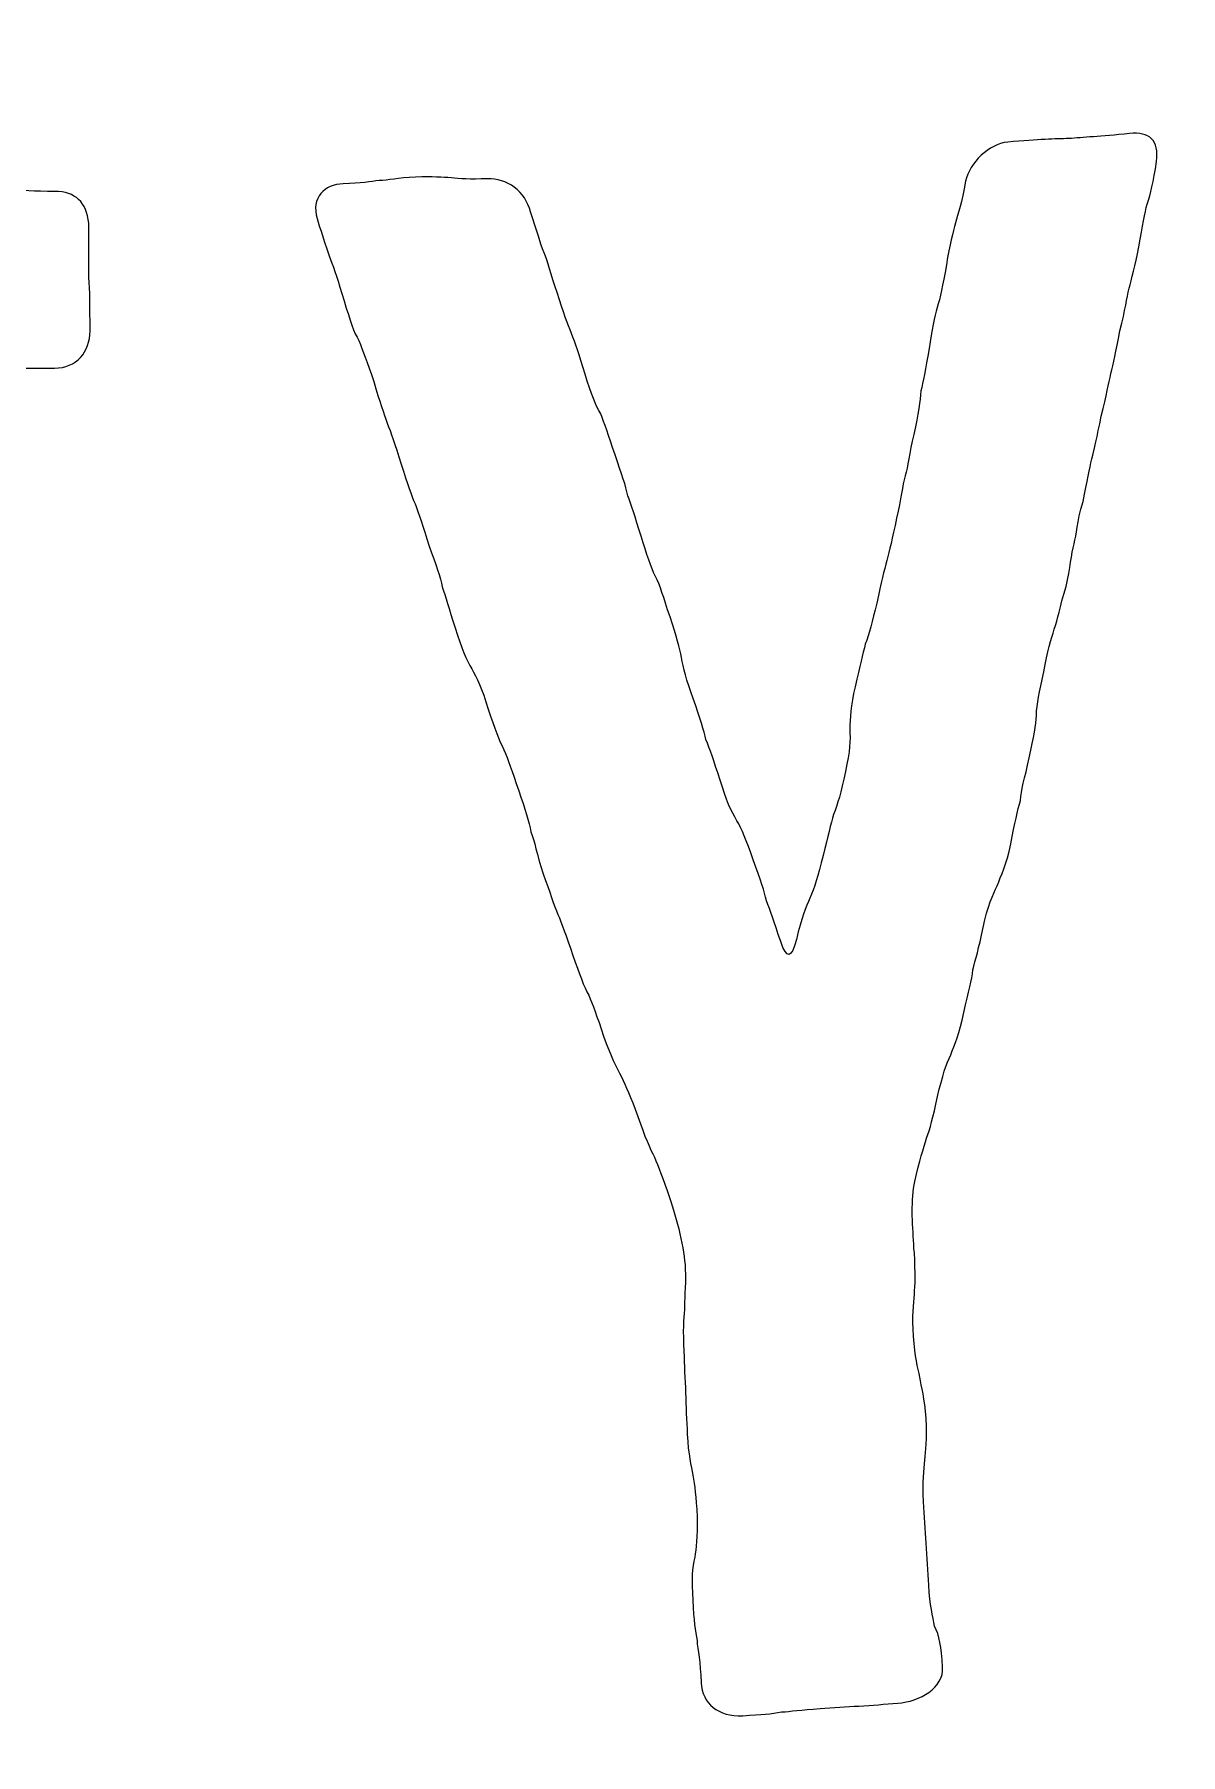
# Model space of a CAD drawing. Header units: inches. Extents: x 66 to 1014, y -940 to -139.
# Drawn here: x 764.7 to 813.6, y -654.5 to -581.1 of the extents above; entities that cross this region are included whole.
import ezdxf

# ---------------------------------------------------------------- set-up
doc = ezdxf.new("R2010")
doc.units = ezdxf.units.IN
doc.header["$MEASUREMENT"] = 0
doc.layers.add('Layer 1', color=7, linetype='Continuous')

# ---------------------------------------------------------------- blocks, each defined once
blk = doc.blocks.new('block 57')
at = {"layer": 'Layer 1', "lineweight": 0}
for points, knots in [([(893.201, -597.286), (897.62, -579.355), (938.695, -527.619), (928.81, -509.165), (928.034, -508.642), (927.006, -508.371), (925.96, -508.371), (913.477, -508.371), (876.821, -539.056), (795.447, -542.429), (786.878, -542.7), (778.815, -542.952), (771.275, -542.952), (701.084, -542.952), (675.613, -529.17), (675.613, -529.17), (675.613, -529.17), (674.314, -510.464), (674.314, -510.464), (674.314, -510.464), (674.837, -503.447), (671.446, -503.952), (653.515, -504.475), (546.669, -593.119), (546.669, -593.119), (546.669, -593.119), (539.381, -597.286), (538.858, -605.873), (538.353, -613.413), (551.089, -620.16), (551.089, -620.16), (551.089, -620.16), (652.721, -699.46), (652.721, -699.46), (652.721, -699.46), (659.233, -703.88), (663.653, -703.88), (664.681, -703.88), (665.998, -703.609), (666.503, -702.581), (667.297, -701.534), (668.072, -676.063), (668.072, -676.063), (668.072, -676.063), (719.286, -693.741), (771.797, -693.741), (775.694, -693.741), (779.338, -693.741), (782.981, -693.471), (838.867, -690.873), (941.041, -665.925), (941.564, -644.855), (942.592, -637.315), (890.603, -610.292), (893.201, -597.286)], [0, 0, 0, 0, 1, 1, 1, 2, 2, 2, 3, 3, 3, 4, 4, 4, 5, 5, 5, 6, 6, 6, 7, 7, 7, 8, 8, 8, 9, 9, 9, 10, 10, 10, 11, 11, 11, 12, 12, 12, 13, 13, 13, 14, 14, 14, 15, 15, 15, 16, 16, 16, 17, 17, 17, 18, 18, 18, 18]), ([(812.223, -588.303), (812.115, -588.682), (812.025, -589.205), (811.863, -590.125), (811.7, -590.936), (811.556, -591.514), (811.448, -591.893), (811.339, -592.325), (811.303, -592.795), (811.05, -593.715), (810.888, -594.635), (810.78, -595.104), (810.672, -595.537), (810.563, -595.969), (810.51, -596.438), (810.257, -597.358), (810.076, -598.26), (809.968, -598.748), (809.86, -599.18), (809.752, -599.613), (809.661, -600.1), (809.481, -601.002), (809.21, -601.922), (809.21, -602.391), (809.102, -602.806), (808.976, -603.257), (808.94, -603.816), (808.759, -604.628), (808.471, -605.548), (808.417, -606.017), (808.255, -606.45), (808.128, -606.883), (807.966, -607.37), (807.804, -608.272), (807.623, -609.174), (807.497, -609.607), (807.497, -610.13), (807.479, -610.545), (807.37, -611.032), (807.19, -611.934), (806.992, -612.836), (806.83, -613.323), (806.812, -613.756), (806.685, -614.189), (806.577, -614.712), (806.396, -615.614), (806.216, -616.516), (805.981, -616.967), (805.819, -617.4), (805.639, -617.779), (805.404, -618.266), (805.224, -619.186), (805.026, -620.088), (804.899, -620.557), (804.773, -620.99), (804.755, -621.423), (804.592, -621.892), (804.394, -622.812), (804.196, -623.714), (804.015, -624.183), (803.835, -624.616), (803.655, -625.012), (803.474, -625.499), (803.276, -626.401), (803.077, -627.303), (802.951, -627.79), (802.807, -628.169), (802.681, -628.602), (802.5, -629.125), (802.302, -630.027), (802.139, -630.785), (802.193, -631.813), (802.266, -632.697), (802.266, -632.823), (802.266, -632.95), (802.284, -633.076), (802.337, -633.96), (802.32, -634.429), (802.284, -634.844), (802.266, -635.277), (802.175, -635.746), (802.248, -636.63), (802.302, -637.514), (802.428, -637.965), (802.518, -638.379), (802.59, -638.794), (802.717, -639.263), (802.788, -640.147), (802.843, -641.067), (802.753, -641.5), (802.735, -641.915), (802.699, -642.348), (802.626, -642.817), (802.681, -643.701), (802.717, -644.296), (802.753, -644.892), (802.788, -645.469), (802.825, -646.064), (802.861, -646.659), (802.897, -647.255), (802.933, -648.12), (803.077, -648.589), (803.15, -649.005), (803.348, -649.401), (803.438, -649.87), (803.492, -650.754), (803.546, -651.638), (802.518, -652.233), (801.58, -652.288), (801.021, -652.342), (800.48, -652.378), (799.92, -652.414), (799.379, -652.45), (798.82, -652.486), (798.261, -652.522), (797.431, -652.576), (796.998, -652.648), (796.619, -652.666), (796.168, -652.757), (795.789, -652.775), (794.96, -652.829), (793.913, -652.883), (793.228, -652.306), (793.192, -651.422), (793.156, -650.502), (793.029, -650.033), (793.011, -649.618), (792.939, -649.203), (792.867, -648.788), (792.831, -647.904), (792.795, -647.02), (792.777, -646.497), (792.922, -646.064), (792.958, -645.703), (793.047, -645.216), (793.011, -644.332), (792.975, -643.449), (792.903, -642.998), (792.831, -642.565), (792.759, -642.15), (792.633, -641.699), (792.596, -640.815), (792.56, -640.219), (792.542, -639.624), (792.524, -639.047), (792.488, -638.452), (792.471, -637.856), (792.452, -637.279), (792.398, -636.377), (792.434, -635.908), (792.471, -635.493), (792.452, -635.078), (792.542, -634.609), (792.507, -633.725), (792.471, -632.932), (792.146, -631.597), (791.839, -630.713), (791.532, -629.847), (791.37, -629.396), (791.189, -628.981), (791.009, -628.62), (790.775, -628.115), (790.486, -627.249), (790.18, -626.365), (789.963, -625.969), (789.782, -625.554), (789.566, -625.139), (789.331, -624.688), (789.025, -623.822), (788.736, -622.938), (788.556, -622.487), (788.393, -622.072), (788.177, -621.711), (787.997, -621.152), (787.708, -620.376), (787.419, -619.511), (787.239, -619.005), (787.076, -618.627), (786.896, -618.23), (786.734, -617.671), (786.445, -616.895), (786.157, -616.011), (786.085, -615.506), (785.922, -615.091), (785.85, -614.676), (785.67, -614.117), (785.399, -613.341), (785.11, -612.475), (784.948, -612.006), (784.768, -611.591), (784.551, -611.176), (784.389, -610.725), (784.1, -609.859), (783.83, -608.976), (783.613, -608.507), (783.396, -608.146), (783.18, -607.749), (782.964, -607.28), (782.693, -606.396), (782.405, -605.53), (782.296, -605.061), (782.134, -604.646), (782.08, -604.231), (781.863, -603.69), (781.575, -602.897), (781.304, -602.031), (781.141, -601.508), (780.979, -601.093), (780.817, -600.732), (780.655, -600.281), (780.384, -599.397), (780.114, -598.513), (779.951, -598.062), (779.789, -597.647), (779.645, -597.232), (779.482, -596.763), (779.212, -595.879), (778.941, -595.013), (778.743, -594.562), (778.58, -594.129), (778.364, -593.769), (778.219, -593.3), (777.949, -592.434), (777.678, -591.55), (777.534, -591.081), (777.372, -590.666), (777.227, -590.251), (777.065, -589.8), (776.794, -588.916), (776.542, -588.032), (777.101, -587.455), (777.913, -587.437), (778.688, -587.419), (779.067, -587.347), (779.446, -587.293), (779.843, -587.293), (780.222, -587.184), (780.997, -587.148), (781.755, -587.13), (782.134, -587.148), (782.531, -587.184), (782.874, -587.22), (783.307, -587.256), (784.064, -587.22), (784.894, -587.184), (785.687, -587.762), (785.904, -588.627), (786.193, -589.493), (786.319, -589.962), (786.481, -590.377), (786.644, -590.738), (786.752, -591.297), (787.04, -592.073), (787.311, -592.957), (787.491, -593.408), (787.654, -593.823), (787.816, -594.238), (787.978, -594.689), (788.231, -595.555), (788.502, -596.438), (788.682, -596.889), (788.899, -597.25), (789.061, -597.665), (789.223, -598.134), (789.512, -599), (789.801, -599.866), (789.981, -600.317), (790.053, -600.75), (790.216, -601.147), (790.342, -601.616), (790.631, -602.482), (790.865, -603.257), (791.045, -603.816), (791.225, -604.177), (791.442, -604.592), (791.569, -605.043), (791.857, -605.927), (792.146, -606.793), (792.272, -607.244), (792.344, -607.659), (792.416, -608.074), (792.56, -608.633), (792.849, -609.408), (793.138, -610.274), (793.318, -610.779), (793.39, -611.158), (793.571, -611.573), (793.697, -612.024), (794.004, -612.89), (794.238, -613.756), (794.473, -614.207), (794.707, -614.622), (794.924, -614.983), (795.104, -615.434), (795.411, -616.3), (795.717, -617.165), (795.898, -617.634), (795.97, -618.049), (796.15, -618.446), (796.277, -618.915), (796.583, -619.781), (796.836, -620.557), (797.052, -620.503), (797.251, -619.691), (797.467, -618.789), (797.648, -618.302), (797.828, -617.923), (798.008, -617.49), (798.189, -617.003), (798.387, -616.101), (798.604, -615.289), (798.712, -614.766), (798.838, -614.351), (799.019, -613.918), (799.145, -613.431), (799.343, -612.529), (799.542, -611.627), (799.56, -611.212), (799.524, -610.689), (799.542, -610.274), (799.56, -609.715), (799.758, -608.903), (799.957, -608.001), (800.083, -607.515), (800.191, -607.081), (800.371, -606.648), (800.48, -606.125), (800.678, -605.332), (800.877, -604.43), (800.985, -603.943), (801.111, -603.51), (801.219, -603.077), (801.346, -602.608), (801.526, -601.706), (801.724, -600.894), (801.779, -600.317), (801.886, -599.902), (802.013, -599.505), (802.067, -598.946), (802.266, -598.134), (802.446, -597.232), (802.536, -596.709), (802.554, -596.276), (802.681, -595.897), (802.735, -595.374), (802.915, -594.472), (803.041, -593.678), (803.15, -593.101), (803.258, -592.722), (803.384, -592.289), (803.492, -591.802), (803.655, -590.9), (803.781, -589.998), (803.943, -589.529), (804.033, -589.096), (804.16, -588.718), (804.304, -588.231), (804.466, -587.329), (804.647, -586.517), (805.459, -585.741), (806.27, -585.651), (807.623, -585.543), (808.291, -585.507), (808.868, -585.507), (809.499, -585.452), (810.185, -585.417), (811.465, -585.29), (812.331, -585.2), (812.728, -585.579), (812.62, -586.481), (812.476, -587.383), (812.367, -587.852), (812.223, -588.303)], [0, 0, 0, 0, 1, 1, 1, 2, 2, 2, 3, 3, 3, 4, 4, 4, 5, 5, 5, 6, 6, 6, 7, 7, 7, 8, 8, 8, 9, 9, 9, 10, 10, 10, 11, 11, 11, 12, 12, 12, 13, 13, 13, 14, 14, 14, 15, 15, 15, 16, 16, 16, 17, 17, 17, 18, 18, 18, 19, 19, 19, 20, 20, 20, 21, 21, 21, 22, 22, 22, 23, 23, 23, 24, 24, 24, 25, 25, 25, 26, 26, 26, 27, 27, 27, 28, 28, 28, 29, 29, 29, 30, 30, 30, 31, 31, 31, 32, 32, 32, 33, 33, 33, 34, 34, 34, 35, 35, 35, 36, 36, 36, 37, 37, 37, 38, 38, 38, 39, 39, 39, 40, 40, 40, 41, 41, 41, 42, 42, 42, 43, 43, 43, 44, 44, 44, 45, 45, 45, 46, 46, 46, 47, 47, 47, 48, 48, 48, 49, 49, 49, 50, 50, 50, 51, 51, 51, 52, 52, 52, 53, 53, 53, 54, 54, 54, 55, 55, 55, 56, 56, 56, 57, 57, 57, 58, 58, 58, 59, 59, 59, 60, 60, 60, 61, 61, 61, 62, 62, 62, 63, 63, 63, 64, 64, 64, 65, 65, 65, 66, 66, 66, 67, 67, 67, 68, 68, 68, 69, 69, 69, 70, 70, 70, 71, 71, 71, 72, 72, 72, 73, 73, 73, 74, 74, 74, 75, 75, 75, 76, 76, 76, 77, 77, 77, 78, 78, 78, 79, 79, 79, 80, 80, 80, 81, 81, 81, 82, 82, 82, 83, 83, 83, 84, 84, 84, 85, 85, 85, 86, 86, 86, 87, 87, 87, 88, 88, 88, 89, 89, 89, 90, 90, 90, 91, 91, 91, 92, 92, 92, 93, 93, 93, 94, 94, 94, 95, 95, 95, 96, 96, 96, 97, 97, 97, 98, 98, 98, 99, 99, 99, 100, 100, 100, 101, 101, 101, 102, 102, 102, 103, 103, 103, 104, 104, 104, 105, 105, 105, 106, 106, 106, 107, 107, 107, 108, 108, 108, 109, 109, 109, 110, 110, 110, 111, 111, 111, 112, 112, 112, 113, 113, 113, 114, 114, 114, 115, 115, 115, 116, 116, 116, 117, 117, 117, 118, 118, 118, 119, 119, 119, 120, 120, 120, 121, 121, 121, 122, 122, 122, 123, 123, 123, 124, 124, 124, 124]), ([(765.592, -595.302), (764.853, -595.32), (764.095, -595.302), (763.355, -595.302), (762.814, -595.266), (762.219, -595.248), (761.1, -595.248), (759.928, -595.23), (759.405, -595.266), (758.809, -595.266), (758.286, -595.248), (757.745, -595.302), (756.572, -595.266), (755.743, -595.248), (754.841, -595.879), (754.823, -596.691), (754.805, -597.611), (754.732, -598.116), (754.714, -598.549), (754.696, -599.144), (754.678, -599.758), (754.66, -600.353), (754.642, -601.291), (754.678, -601.814), (754.714, -602.229), (754.75, -602.644), (754.787, -603.167), (754.75, -604.087), (754.732, -604.701), (754.732, -605.314), (754.714, -605.909), (754.696, -606.432), (754.624, -606.847), (754.606, -607.767), (754.57, -608.705), (754.606, -609.138), (754.642, -609.643), (754.678, -610.058), (754.714, -610.527), (754.696, -611.465), (754.66, -612.385), (754.642, -612.908), (754.48, -613.323), (754.426, -613.738), (754.354, -614.261), (754.336, -615.145), (754.299, -616.065), (754.227, -616.588), (754.155, -617.003), (754.155, -617.418), (754.083, -617.941), (754.047, -618.861), (754.029, -619.745), (754.155, -620.268), (754.191, -620.683), (754.336, -621.116), (754.372, -621.621), (754.336, -622.559), (754.318, -623.479), (754.245, -623.948), (754.227, -624.363), (754.173, -624.796), (754.155, -625.301), (754.119, -626.239), (754.083, -627.159), (754.011, -627.592), (753.993, -628.097), (753.939, -628.512), (753.921, -628.981), (753.885, -629.919), (753.867, -630.532), (753.848, -631.164), (753.83, -631.777), (753.812, -632.192), (753.848, -632.661), (753.812, -633.599), (753.776, -634.537), (753.758, -635.042), (753.794, -635.457), (753.776, -636.07), (753.758, -636.666), (753.74, -637.279), (753.704, -637.892), (753.686, -638.524), (753.668, -639.137), (753.65, -639.75), (753.614, -640.346), (753.596, -640.959), (753.56, -641.897), (753.488, -642.402), (753.47, -642.817), (753.397, -643.25), (753.379, -643.755), (753.343, -644.693), (753.325, -645.289), (753.307, -645.902), (753.289, -646.497), (753.253, -647.128), (753.235, -647.742), (753.217, -648.373), (753.181, -649.293), (753.109, -649.762), (753.091, -650.177), (753.019, -650.7), (752.947, -651.115), (752.91, -652.053), (752.874, -652.883), (752.297, -653.334), (751.197, -653.406), (750.674, -653.388), (750.132, -653.37), (749.609, -653.352), (749.05, -653.334), (748.491, -653.316), (747.95, -653.298), (747.066, -653.262), (746.687, -653.208), (746.308, -653.189), (745.749, -653.171), (745.208, -653.153), (744.648, -653.135), (743.657, -653.081), (743.133, -652.594), (743.133, -651.71), (743.169, -651.097), (743.206, -650.466), (743.242, -649.852), (743.278, -649.239), (743.314, -648.644), (743.35, -648.03), (743.404, -647.11), (743.386, -646.587), (743.404, -646.172), (743.44, -645.757), (743.404, -645.234), (743.458, -644.296), (743.512, -643.412), (743.602, -642.907), (743.62, -642.492), (743.638, -642.078), (743.729, -641.554), (743.782, -640.634), (743.837, -639.696), (743.746, -639.227), (743.729, -638.812), (743.693, -638.289), (743.675, -637.874), (743.729, -636.936), (743.765, -636.016), (743.746, -635.493), (743.765, -635.078), (743.746, -634.663), (743.765, -634.194), (743.819, -633.256), (743.873, -632.318), (743.909, -631.813), (744.089, -631.398), (744.161, -630.983), (744.288, -630.478), (744.342, -629.594), (744.396, -628.656), (744.36, -628.151), (744.378, -627.736), (744.36, -627.303), (744.378, -626.798), (744.432, -625.86), (744.486, -624.976), (744.558, -624.471), (744.577, -624.056), (744.667, -623.624), (744.739, -623.118), (744.793, -622.198), (744.829, -621.585), (744.847, -620.99), (744.883, -620.376), (744.919, -619.763), (744.955, -619.132), (744.973, -618.518), (745.028, -617.58), (744.955, -617.147), (744.919, -616.642), (744.901, -616.227), (744.865, -615.758), (744.919, -614.82), (744.955, -613.9), (745.046, -613.377), (745.118, -612.962), (745.19, -612.547), (745.262, -612.078), (745.298, -611.158), (745.352, -610.22), (745.28, -609.697), (745.244, -609.282), (745.226, -608.867), (745.19, -608.398), (745.244, -607.46), (745.28, -606.522), (745.37, -606.017), (745.442, -605.602), (745.605, -605.187), (745.623, -604.682), (745.677, -603.744), (745.695, -603.149), (745.731, -602.536), (745.767, -601.94), (745.785, -601.309), (745.821, -600.696), (745.857, -600.064), (745.893, -599.144), (745.821, -598.675), (745.785, -598.242), (745.767, -597.828), (745.695, -597.304), (745.731, -596.384), (745.767, -595.591), (745.28, -594.725), (744.36, -594.671), (743.602, -594.653), (742.863, -594.616), (742.123, -594.562), (741.366, -594.526), (740.59, -594.49), (739.832, -594.454), (738.714, -594.382), (738.136, -594.346), (737.595, -594.364), (737.072, -594.328), (736.477, -594.328), (735.358, -594.256), (734.438, -594.202), (733.861, -593.498), (733.915, -592.614), (734.005, -591.369), (734.005, -590.756), (734.06, -590.161), (734.042, -589.692), (734.042, -588.988), (734.114, -588.014), (734.186, -587.13), (734.998, -586.571), (735.9, -586.625), (736.495, -586.679), (737.108, -586.715), (737.704, -586.751), (738.335, -586.787), (738.948, -586.823), (739.562, -586.86), (740.193, -586.896), (740.806, -586.932), (741.438, -586.968), (742.051, -587.004), (742.682, -587.04), (743.295, -587.076), (744.252, -587.112), (744.739, -587.094), (745.172, -587.112), (745.586, -587.13), (746.074, -587.112), (747.03, -587.148), (747.661, -587.166), (748.275, -587.202), (748.888, -587.22), (749.519, -587.238), (750.132, -587.256), (750.764, -587.293), (751.666, -587.311), (752.153, -587.383), (752.586, -587.383), (753.001, -587.455), (753.542, -587.455), (754.444, -587.491), (755.4, -587.509), (755.887, -587.473), (756.32, -587.437), (756.753, -587.437), (757.222, -587.365), (758.196, -587.383), (759.152, -587.383), (759.621, -587.437), (760.054, -587.491), (760.487, -587.545), (760.956, -587.599), (761.912, -587.599), (762.832, -587.617), (763.355, -587.653), (763.788, -587.671), (764.167, -587.707), (764.708, -587.762), (765.61, -587.762), (766.476, -587.762), (766.963, -588.231), (767.053, -589.114), (767.053, -589.114), (767.053, -591.442), (767.053, -591.442), (767.107, -592.001), (767.107, -592.596), (767.107, -593.715), (767.107, -594.616), (766.53, -595.302), (765.592, -595.302)], [0, 0, 0, 0, 1, 1, 1, 2, 2, 2, 3, 3, 3, 4, 4, 4, 5, 5, 5, 6, 6, 6, 7, 7, 7, 8, 8, 8, 9, 9, 9, 10, 10, 10, 11, 11, 11, 12, 12, 12, 13, 13, 13, 14, 14, 14, 15, 15, 15, 16, 16, 16, 17, 17, 17, 18, 18, 18, 19, 19, 19, 20, 20, 20, 21, 21, 21, 22, 22, 22, 23, 23, 23, 24, 24, 24, 25, 25, 25, 26, 26, 26, 27, 27, 27, 28, 28, 28, 29, 29, 29, 30, 30, 30, 31, 31, 31, 32, 32, 32, 33, 33, 33, 34, 34, 34, 35, 35, 35, 36, 36, 36, 37, 37, 37, 38, 38, 38, 39, 39, 39, 40, 40, 40, 41, 41, 41, 42, 42, 42, 43, 43, 43, 44, 44, 44, 45, 45, 45, 46, 46, 46, 47, 47, 47, 48, 48, 48, 49, 49, 49, 50, 50, 50, 51, 51, 51, 52, 52, 52, 53, 53, 53, 54, 54, 54, 55, 55, 55, 56, 56, 56, 57, 57, 57, 58, 58, 58, 59, 59, 59, 60, 60, 60, 61, 61, 61, 62, 62, 62, 63, 63, 63, 64, 64, 64, 65, 65, 65, 66, 66, 66, 67, 67, 67, 68, 68, 68, 69, 69, 69, 70, 70, 70, 71, 71, 71, 72, 72, 72, 73, 73, 73, 74, 74, 74, 75, 75, 75, 76, 76, 76, 77, 77, 77, 78, 78, 78, 79, 79, 79, 80, 80, 80, 81, 81, 81, 82, 82, 82, 83, 83, 83, 84, 84, 84, 85, 85, 85, 86, 86, 86, 87, 87, 87, 88, 88, 88, 89, 89, 89, 90, 90, 90, 91, 91, 91, 92, 92, 92, 93, 93, 93, 94, 94, 94, 95, 95, 95, 96, 96, 96, 97, 97, 97, 98, 98, 98, 99, 99, 99, 100, 100, 100, 100])]:
    blk.add_open_spline(points, degree=3, knots=knots, dxfattribs=at)
blk = doc.blocks.new('block 56')
at = {"layer": 'Layer 1'}
blk.add_blockref('block 57', (0, 0), dxfattribs=at)
blk = doc.blocks.new('block 11')
at = {"layer": 'Layer 1'}
blk.add_blockref('block 56', (0, 0), dxfattribs=at)
blk = doc.blocks.new('block 2')
at = {"layer": 'Layer 1'}
blk.add_blockref('block 11', (0, 0), dxfattribs=at)

msp = doc.modelspace()

# ---------------------------------------------------------------- block references
at = {"layer": 'Layer 1'}
msp.add_blockref('block 2', (0, 0), dxfattribs=at)

doc.saveas('drawing.dxf')
